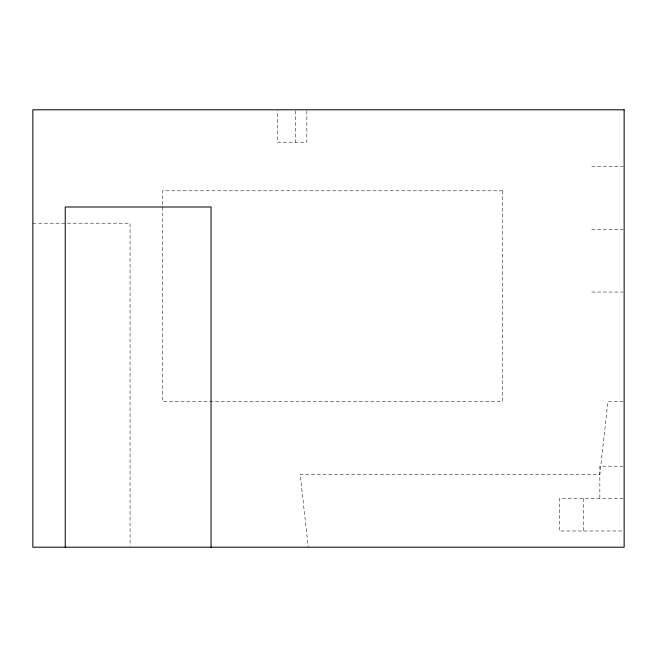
<?xml version="1.0" encoding="UTF-8"?>
<svg xmlns="http://www.w3.org/2000/svg" width="657" height="657" viewBox="0 0 657 657"><rect width="100%" height="100%" fill="white"/><g stroke="black" fill="none" stroke-linecap="round" stroke-linejoin="round"><path stroke-width="0.49" stroke-dasharray="3.29 2.46" d="M591.752 166.5L623.14 166.5M32.85 223.199L130.053 223.199L130.053 546.181M591.752 229.277L623.14 229.277M591.752 292.053L623.14 292.053M623.14 401.402L607.947 401.402L599.849 474.297L300.15 474.297L308.248 547.199M623.14 466.199L599.849 466.199L599.849 498.597M623.14 498.597L559.353 498.597L559.353 531.004L623.247 531.004M583.654 498.597L583.654 531.004M306.86 110.811L306.86 142.199L277.369 142.199L277.369 110.811M295.593 110.811L295.593 142.199M502.646 190.801L162.451 190.801L162.451 401.402L502.646 401.402L502.646 190.801"/><path stroke-width="0.99" d="M211.053 547.199L211.053 206.996L65.248 206.996L65.248 547.199M624.15 109.801L32.85 109.801L32.85 547.199L624.15 547.199L624.15 109.801"/></g></svg>
